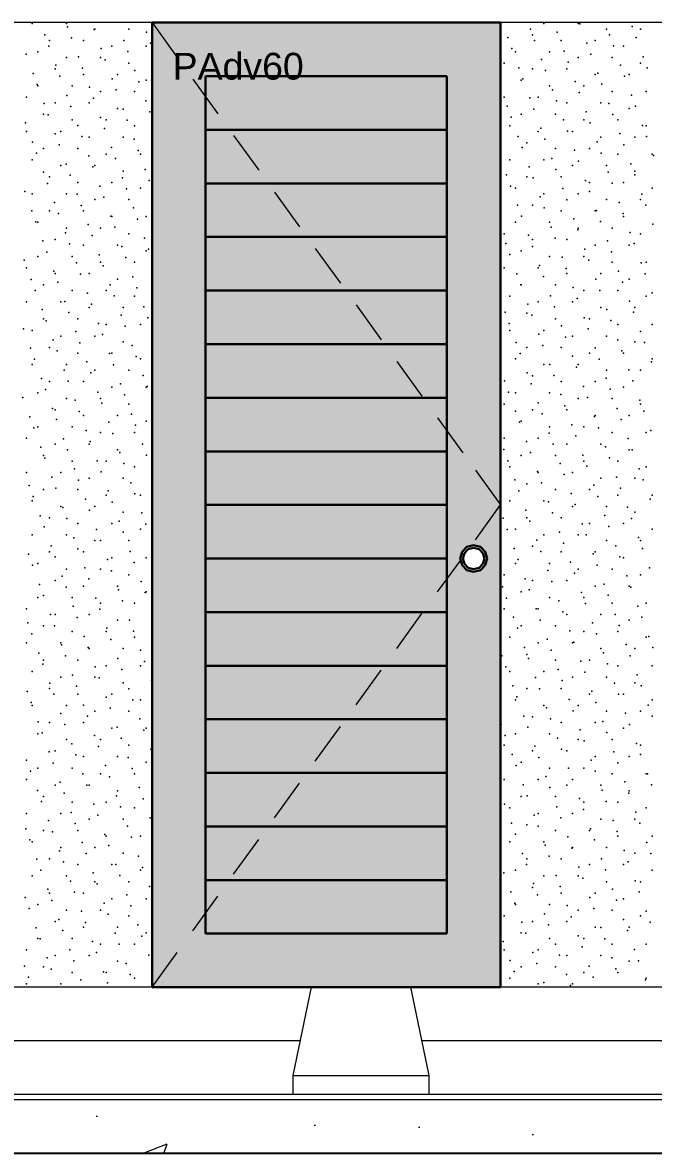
# Model space of a CAD drawing. Header units: metres. Extents: x -1.9 to 95.3, y -2.2 to 2.5.
# Drawn here: x 18.693 to 19.87, y -2.225 to -0.115 of the extents above; entities that cross this region are included whole.
import ezdxf

# ---------------------------------------------------------------- set-up
doc = ezdxf.new("R2010")
doc.units = ezdxf.units.M
doc.header["$MEASUREMENT"] = 0
for name, color, linetype, lineweight, true_color in [('LAJES.EST_Caneta_No__254', 7, 'Continuous', 0, 0xd1c9ad), ('LAJES.EST_Caneta_No__97', 7, 'Continuous', 13, 0x6b6b6b), ('LOUCAS-METAIS.ARQ_Caneta_No__13', 7, 'Continuous', 0, 0xaaaaaa), ('PAREDE.ARQ_Caneta_No__97', 7, 'Continuous', 13, 0x6b6b6b), ('Portas Archicad_Caneta_No__97', 7, 'Continuous', 13, 0x6b6b6b)]:
    doc.layers.add(name, color=color, linetype=linetype, lineweight=lineweight, true_color=true_color)
for name, color, linetype, lineweight in [('LAJES.EST_Caneta_No__4', 7, 'Continuous', 25), ('LAJES.EST_Caneta_No__7', 7, 'Continuous', 13), ('NOTAS-LAYOUT.EXEC_Caneta_No__241', 7, 'Continuous', 13), ('PAREDE.ARQ_Caneta_No__241', 7, 'Continuous', 13), ('PISO - Rodapé_Caneta_No__11', 7, 'Continuous', 5), ('Portas Archicad_Caneta_No__3', 7, 'Continuous', 30)]:
    doc.layers.add(name, color=color, linetype=linetype, lineweight=lineweight)
doc.layers.add('NOTAS-LAYOUT.EXEC', color=7, linetype='Continuous')
doc.layers.add('Portas Archicad', color=7, linetype='Continuous')
doc.styles.add('GENERATED_STYLE_1', font='arial.ttf')

# ---------------------------------------------------------------- blocks, each defined once
blk = doc.blocks.new('Label_16_5', base_point=(18.9708, -0.1647))
at = {"layer": 'NOTAS-LAYOUT.EXEC_Caneta_No__241', "color": 7, "lineweight": 13, "insert": (18.9733, -0.1714), "char_height": 0.05, "attachment_point": 1, "style": 'GENERATED_STYLE_1'}
blk.add_mtext('\\A1;{\\pql;\\pt0,241;\\fArial|b0|i0|c0|p0;\\W1.000000;PAdv60\\fArial|b0|i0|c0|p0;\\W1.000000;\\A1{\\H.66x;\\S^  ;}\\fArial|b0|i0|c0|p0;\\W1.000000;\\fArial|b0|i0|c0|p0;\\W1.000000;\\A1{\\H.66x;\\S^  ;}\\fArial|b0|i0|c0|p0;\\W1.000000;\\fArial|b0|i0|c0|p0;\\W1.000000;\\fArial|b0|i0|c0|p0;\\W1.000000;\\fArial|b0|i0|c0|p0;\\W1.000000;\\fArial|b0|i0|c0|p0;\\W1.000000;\\fArial|b0|i0|c0|p0;\\W1.000000;\\fArial|b0|i0|c0|p0;\\W1.000000;\\A1{\\H.66x;\\S^  ;}\\fArial|b0|i0|c0|p0;\\W1.000000;\\fArial|b0|i0|c0|p0;\\W1.000000;\\A1{\\H.66x;\\S^  ;}\\fArial|b0|i0|c0|p0;\\W1.000000;\\fArial|b0|i0|c0|p0;\\W1.000000;\\fArial|b0|i0|c0|p0;\\W1.000000;\\fArial|b0|i0|c0|p0;\\W1.000000;\\fArial|b0|i0|c0|p0;\\W1.000000;\\fArial|b0|i0|c0|p0;\\W1.000000;\\fArial|b0|i0|c0|p0;\\W1.000000;\\A1{\\H.66x;\\S^  ;}\\fArial|b0|i0|c0|p0;\\W1.000000;\\fArial|b0|i0|c0|p0;\\W1.000000;\\A1{\\H.66x;\\S^  ;}\\fArial|b0|i0|c0|p0;\\W1.000000;\\fArial|b0|i0|c0|p0;\\W1.000000;\\fArial|b0|i0|c0|p0;\\W1.000000;\\fArial|b0|i0|c0|p0;\\W1.000000;\\fArial|b0|i0|c0|p0;\\W1.000000;\\fArial|b0|i0|c0|p0;\\W1.000000;\\fArial|b0|i0|c0|p0;\\W1.000000;\\A1{\\H.66x;\\S^  ;}\\fArial|b0|i0|c0|p0;\\W1.000000;\\fArial|b0|i0|c0|p0;\\W1.000000;\\A1{\\H.66x;\\S^  ;}\\fArial|b0|i0|c0|p0;\\W1.000000;\\fArial|b0|i0|c0|p0;\\W1.000000;\\fArial|b0|i0|c0|p0;\\W1.000000;\\fArial|b0|i0|c0|p0;\\W1.000000;\\fArial|b0|i0|c0|p0;\\W1.000000;\\fArial|b0|i0|c0|p0;\\W1.000000;\\fArial|b0|i0|c0|p0;\\W1.000000;\\A1{\\H.66x;\\S^  ;}\\fArial|b0|i0|c0|p0;\\W1.000000;\\fArial|b0|i0|c0|p0;\\W1.000000;\\A1{\\H.66x;\\S^  ;}\\fArial|b0|i0|c0|p0;\\W1.000000;\\fArial|b0|i0|c0|p0;\\W1.000000;\\fArial|b0|i0|c0|p0;\\W1.000000;\\fArial|b0|i0|c0|p0;\\W1.000000;\\fArial|b0|i0|c0|p0;\\W1.000000;\\fArial|b0|i0|c0|p0;\\W1.000000;\\fArial|b0|i0|c0|p0;\\W1.000000;\\A1{\\H.66x;\\S^  ;}\\fArial|b0|i0|c0|p0;\\W1.000000;}', dxfattribs=at)

msp = doc.modelspace()

# ---------------------------------------------------------------- hatches: boundary and pattern name
at = {"layer": 'LAJES.EST_Caneta_No__254', "linetype": 'Continuous', "lineweight": 0, "true_color": 0xd1c9ad}
h = msp.add_hatch(dxfattribs=at)
h.set_pattern_fill('Haie_OD_0005', color=9, style=0, pattern_type=2)
h.set_pattern_definition([(45, (-35.75337, -1.615), (-0.159099, 0.159099), [0, -0.15, 0, -0.225]), (110, (-35.25337, -1.615), (0.2114308, 0.0769545), [0, -0.11, 0, -0.19])])
h.paths.add_polyline_path([(16.7972, -2.115), (16.7972, -2.125), (20.8472, -2.125), (20.8472, -2.115)])
at = {"layer": 'LAJES.EST_Caneta_No__97', "linetype": 'Continuous', "lineweight": 13, "true_color": 0x6b6b6b}
h = msp.add_hatch(dxfattribs=at)
h.set_pattern_fill('AR_CONC_0005', color=251, style=0, pattern_type=2)
h.set_pattern_definition([(50, (-35.75337, -2.115), (-0.546554, 0.0478173), [0.05715, -0.62865]), (355, (-35.75337, -2.115), (-0.10573, 0.5731705), [0.04572, -0.502922]), (100.4514, (-35.7078, -2.119), (0.4408237, 0.5253533), [0.04857, -0.534271]), (46.1842, (-35.7534, -1.9626), (-0.813237, 0.126127), [0.085725, -0.942975]), (96.6356, (-35.6856, -1.9731), (0.712212, 0.742278), [0.072855, -0.801407]), (351.1842, (-35.7534, -1.9626), (0.712212, 0.742278), [0.06858, -0.754379]), (21, (-35.67717, -2.0007), (-0.454843, 0.3067956), [0.05715, -0.62865]), (326, (-35.67717, -2.0007), (0.185406, 0.552564), [0.04572, -0.50292]), (71.4514, (-35.63926, -2.02627), (0.6402493, 0.2457683), [0.04857, -0.53427]), (37.5, (-35.75337, -2.115), (0.0092658, 0.2536651), [0, -0.496824, 0, -0.51054, 0, -0.504825]), (7.5, (-35.75337, -2.115), (0.200459, 0.3005417), [0, -0.291084, 0, -0.485394, 0, -0.192405]), (327.5, (-35.9233, -2.115), (-0.4067718, 0.0171862), [0, -0.1905, 0, -0.59436, 0, -0.78867]), (317.5, (-35.9995, -2.115), (0.4443875, 0.0762795), [0, -0.24765, 0, -0.394716, 0, -0.56007])])
h.paths.add_polyline_path([(16.7972, -2.225), (20.8472, -2.225), (20.8472, -2.125), (16.7972, -2.125)])
at = {"layer": 'Portas Archicad', "linetype": 'Continuous', "lineweight": 0, "true_color": 0xffffff}
for points in [[(18.9349, -1.915), (19.0349, -1.815), (19.0349, -0.215), (18.9349, -0.115)], [(19.5849, -0.115), (18.9349, -0.115), (19.0349, -0.215), (19.4849, -0.215)], [(19.0349, -0.315), (19.4849, -0.315), (19.4849, -0.215), (19.0349, -0.215)], [(19.0349, -0.415), (19.4849, -0.415), (19.4849, -0.315), (19.0349, -0.315)], [(19.0349, -0.515), (19.4849, -0.515), (19.4849, -0.415), (19.0349, -0.415)], [(19.0349, -0.615), (19.4849, -0.615), (19.4849, -0.515), (19.0349, -0.515)], [(19.0349, -0.715), (19.4849, -0.715), (19.4849, -0.615), (19.0349, -0.615)], [(19.0349, -0.815), (19.4849, -0.815), (19.4849, -0.715), (19.0349, -0.715)], [(19.0349, -0.915), (19.4849, -0.915), (19.4849, -0.815), (19.0349, -0.815)], [(19.0349, -1.015), (19.4849, -1.015), (19.4849, -0.915), (19.0349, -0.915)], [(19.0349, -1.115), (19.4849, -1.115), (19.4849, -1.015), (19.0349, -1.015)], [(19.0349, -1.215), (19.4849, -1.215), (19.4849, -1.115), (19.0349, -1.115)], [(19.0349, -1.315), (19.4849, -1.315), (19.4849, -1.215), (19.0349, -1.215)], [(19.0349, -1.315), (19.0349, -1.415), (19.4849, -1.415), (19.4849, -1.315)], [(19.0349, -1.415), (19.0349, -1.515), (19.4849, -1.515), (19.4849, -1.415)], [(19.0349, -1.615), (19.4849, -1.615), (19.4849, -1.515), (19.0349, -1.515)], [(19.0349, -1.715), (19.4849, -1.715), (19.4849, -1.615), (19.0349, -1.615)], [(19.0349, -1.815), (19.4849, -1.815), (19.4849, -1.715), (19.0349, -1.715)], [(19.0349, -1.815), (18.9349, -1.915), (19.5849, -1.915), (19.4849, -1.815)]]:
    msp.add_hatch(color=7, dxfattribs=at).paths.add_polyline_path(points)
h = msp.add_hatch(color=7, dxfattribs=at)
h.paths.add_polyline_path([(19.4849, -1.815), (19.5849, -1.915), (19.5849, -0.115), (19.4849, -0.215)])
h.paths.add_polyline_path([(19.5133, -1.1275), (19.5099, -1.115), (19.5133, -1.1025), (19.5224, -1.0933), (19.5349, -1.09), (19.5474, -1.0933), (19.5566, -1.1025), (19.5599, -1.115), (19.5566, -1.1275), (19.5474, -1.1367), (19.5349, -1.14), (19.5224, -1.1367)], flags=0)

# ---------------------------------------------------------------- linework, layer by layer
at = {"layer": 'LAJES.EST_Caneta_No__4', "color": 7, "linetype": 'Continuous', "lineweight": 25}
msp.add_line((20.8472, -2.225), (16.7972, -2.225), dxfattribs=at)
at = {"layer": 'LAJES.EST_Caneta_No__7', "color": 7, "linetype": 'Continuous', "lineweight": 13}
for p, q in [((20.8472, -2.125), (16.7972, -2.125)), ((20.8272, -2.115), (16.8172, -2.115))]:
    msp.add_line(p, q, dxfattribs=at)
at = {"layer": 'LOUCAS-METAIS.ARQ_Caneta_No__13', "color": 253, "linetype": 'Continuous', "lineweight": 0, "true_color": 0xaaaaaa}
for p, q in [((19.1979, -2.0796), (19.2322, -1.915)), ((19.4519, -2.0796), (19.4177, -1.915)), ((19.1979, -2.0796), (19.2016, -2.0796)), ((19.1979, -2.115), (19.1979, -2.0796)), ((19.2016, -2.0796), (19.21, -2.0796)), ((19.21, -2.0796), (19.2231, -2.0796)), ((19.2231, -2.0796), (19.2408, -2.0796)), ((19.2408, -2.0796), (19.265, -2.0796)), ((19.265, -2.0796), (19.2938, -2.0796)), ((19.2938, -2.0796), (19.3249, -2.0796)), ((19.3249, -2.0796), (19.3561, -2.0796)), ((19.3561, -2.0796), (19.3849, -2.0796)), ((19.3849, -2.0796), (19.4091, -2.0796)), ((19.4091, -2.0796), (19.4268, -2.0796)), ((19.4268, -2.0796), (19.4398, -2.0796)), ((19.4398, -2.0796), (19.4483, -2.0796)), ((19.4483, -2.0796), (19.4519, -2.0796)), ((19.4519, -2.115), (19.4519, -2.0796))]:
    msp.add_line(p, q, dxfattribs=at)
at = {"layer": 'PAREDE.ARQ_Caneta_No__241', "color": 7, "linetype": 'Continuous', "lineweight": 13}
for p, q in [((18.9349, -0.115), (18.5769, -0.115)), ((19.96, -0.115), (19.5849, -0.115)), ((18.9349, -1.915), (18.5769, -1.915)), ((19.96, -1.915), (19.5849, -1.915))]:
    msp.add_line(p, q, dxfattribs=at)
at = {"layer": 'PAREDE.ARQ_Caneta_No__97', "color": 251, "linetype": 'Continuous', "lineweight": 13, "true_color": 0x6b6b6b}
for p in [(18.7115, -0.1164), (18.7752, -0.1164), (18.7769, -0.1226), (19.6661, -0.1164), (19.7298, -0.1164), (19.7328, -0.1174), (19.8304, -0.1223), (18.7347, -0.138), (18.7845, -0.1433), (18.8268, -0.1279), (18.8282, -0.127), (18.8918, -0.127), (18.9243, -0.1328), (19.5984, -0.1429), (19.6407, -0.1275), (19.6449, -0.1376), (19.6905, -0.1328), (19.7828, -0.127), (19.7881, -0.1377), (19.8379, -0.143), (19.8464, -0.127), (18.7422, -0.1587), (18.7434, -0.1482), (18.807, -0.1482), (18.8398, -0.1636), (18.86, -0.1588), (18.882, -0.1482), (18.9237, -0.1588), (18.9319, -0.1535), (19.6059, -0.1635), (19.6482, -0.1482), (19.6979, -0.1482), (19.7035, -0.1685), (19.7458, -0.1531), (19.7616, -0.1482), (19.7956, -0.1584), (19.8146, -0.1588), (18.6999, -0.1741), (18.7221, -0.1695), (18.7752, -0.1801), (18.7975, -0.179), (18.8388, -0.1801), (18.8473, -0.1843), (18.8896, -0.1689), (19.6131, -0.1695), (19.6612, -0.1839), (19.6767, -0.1695), (19.711, -0.1891), (19.7298, -0.1801), (19.7533, -0.1738), (19.7934, -0.1801), (19.8509, -0.1787), (18.7129, -0.2098), (18.754, -0.2013), (18.7552, -0.1944), (18.805, -0.1997), (18.8918, -0.1907), (18.9026, -0.2046), (19.5919, -0.1907), (19.6189, -0.1993), (19.6449, -0.2013), (19.6687, -0.2045), (19.7086, -0.2013), (19.7663, -0.2095), (19.8086, -0.1941), (19.8464, -0.1907), (19.8584, -0.1994), (18.7204, -0.2304), (18.7627, -0.2151), (18.807, -0.2119), (18.8603, -0.22), (18.8706, -0.2119), (18.9101, -0.2253), (18.9237, -0.2225), (19.6237, -0.2225), (19.6265, -0.2199), (19.724, -0.2249), (19.7616, -0.2119), (19.7738, -0.2301), (19.8161, -0.2147), (19.8252, -0.2119), (18.7221, -0.2331), (18.7757, -0.2508), (18.7858, -0.2331), (18.818, -0.2354), (18.8388, -0.2437), (18.8678, -0.2407), (18.9025, -0.2437), (19.6767, -0.2331), (19.6817, -0.2402), (19.7316, -0.2455), (19.7404, -0.2331), (19.7934, -0.2437), (19.8291, -0.2505), (19.857, -0.2437), (18.7009, -0.2543), (18.7334, -0.2662), (18.754, -0.2649), (18.7832, -0.2714), (18.8176, -0.2649), (18.8255, -0.256), (18.9231, -0.261), (19.5919, -0.2543), (19.5972, -0.271), (19.6395, -0.2556), (19.6555, -0.2543), (19.6893, -0.2609), (19.7086, -0.2649), (19.7722, -0.2649), (19.7868, -0.2658), (19.8367, -0.2711), (18.7327, -0.2861), (18.7409, -0.2868), (18.8385, -0.2918), (18.8706, -0.2755), (18.8808, -0.2764), (18.9306, -0.2816), (18.9343, -0.2755), (19.6047, -0.2917), (19.6237, -0.2861), (19.647, -0.2763), (19.6873, -0.2861), (19.7446, -0.2812), (19.7944, -0.2865), (19.8252, -0.2755), (18.6987, -0.3022), (18.7858, -0.2967), (18.7962, -0.3071), (18.846, -0.3124), (18.8494, -0.2967), (18.8883, -0.297), (18.9025, -0.3073), (19.6025, -0.3073), (19.66, -0.312), (19.7023, -0.2966), (19.7404, -0.2967), (19.7521, -0.3019), (19.804, -0.2967), (19.8496, -0.3068), (19.857, -0.3073), (18.7009, -0.3179), (18.7539, -0.3225), (18.7646, -0.3179), (18.8037, -0.3278), (18.8176, -0.3286), (18.8812, -0.3286), (18.9013, -0.3327), (19.6177, -0.3274), (19.6555, -0.3179), (19.6675, -0.3327), (19.7098, -0.3173), (19.7192, -0.3179), (19.7722, -0.3286), (19.8074, -0.3222), (19.8358, -0.3286), (19.8572, -0.3275), (18.7117, -0.3379), (18.7192, -0.3586), (18.7327, -0.3498), (18.7615, -0.3432), (18.7964, -0.3498), (18.859, -0.3481), (18.9088, -0.3534), (18.9343, -0.3392), (19.6252, -0.3481), (19.6343, -0.3392), (19.6873, -0.3498), (19.7228, -0.353), (19.751, -0.3498), (19.7651, -0.3376), (19.7726, -0.3583), (19.8149, -0.3429), (18.7115, -0.371), (18.7745, -0.3789), (18.8167, -0.3635), (18.8494, -0.3604), (18.8666, -0.3688), (18.9131, -0.3604), (19.6025, -0.371), (19.6661, -0.371), (19.6805, -0.3684), (19.7303, -0.3737), (19.804, -0.3604), (19.8279, -0.3786), (19.8677, -0.3604), (19.8702, -0.3632), (18.7322, -0.3943), (18.7646, -0.3816), (18.782, -0.3996), (18.8243, -0.3842), (18.8282, -0.3816), (18.8812, -0.3922), (18.9218, -0.3891), (19.5959, -0.3992), (19.6382, -0.3838), (19.688, -0.3891), (19.7192, -0.3816), (19.7828, -0.3816), (19.7856, -0.394), (19.8354, -0.3993), (19.8358, -0.3922), (18.7397, -0.415), (18.7434, -0.4028), (18.7964, -0.4134), (18.8373, -0.4199), (18.86, -0.4134), (18.8796, -0.4045), (18.9294, -0.4098), (19.6035, -0.4199), (19.6343, -0.4028), (19.6457, -0.4045), (19.6979, -0.4028), (19.7433, -0.4094), (19.751, -0.4134), (19.7931, -0.4147), (19.8146, -0.4134), (18.6974, -0.4304), (18.7115, -0.4346), (18.7752, -0.4346), (18.795, -0.4353), (18.8448, -0.4406), (18.8871, -0.4252), (18.9131, -0.424), (19.6131, -0.424), (19.6587, -0.4402), (19.6661, -0.4346), (19.701, -0.4248), (19.7298, -0.4346), (19.7508, -0.4301), (19.8484, -0.435), (19.8677, -0.424), (18.7527, -0.4507), (18.8025, -0.456), (18.8282, -0.4452), (18.8918, -0.4452), (18.9001, -0.4609), (19.6165, -0.4556), (19.6449, -0.4558), (19.6663, -0.4608), (19.7085, -0.4455), (19.7828, -0.4452), (19.8061, -0.4504), (19.8464, -0.4452), (19.8559, -0.4557), (18.7104, -0.4661), (18.7434, -0.4664), (18.7602, -0.4714), (18.807, -0.4664), (18.8578, -0.4763), (18.86, -0.477), (18.9076, -0.4816), (18.9237, -0.477), (19.624, -0.4762), (19.6979, -0.4664), (19.7215, -0.4812), (19.7616, -0.4664), (19.7638, -0.4658), (19.8136, -0.4711), (19.8146, -0.477), (18.7179, -0.4868), (18.7221, -0.4876), (18.7752, -0.4983), (18.8155, -0.4917), (18.8388, -0.4983), (18.8653, -0.497), (19.6131, -0.4876), (19.6767, -0.4876), (19.6793, -0.4966), (19.7291, -0.5018), (19.7298, -0.4983), (19.7714, -0.4864), (19.7934, -0.4983), (19.8689, -0.4914), (18.7309, -0.5225), (18.754, -0.5195), (18.7732, -0.5071), (18.823, -0.5124), (18.8918, -0.5089), (18.9206, -0.5173), (19.5919, -0.5089), (19.5947, -0.5273), (19.637, -0.5119), (19.6449, -0.5195), (19.6868, -0.5172), (19.7086, -0.5195), (19.7844, -0.5222), (19.8266, -0.5068), (19.8342, -0.5274), (19.8464, -0.5089), (18.7385, -0.5431), (18.7807, -0.5277), (18.807, -0.5301), (18.836, -0.5481), (18.8706, -0.5301), (18.8783, -0.5327), (18.9237, -0.5407), (18.9281, -0.538), (19.6022, -0.548), (19.6237, -0.5407), (19.6445, -0.5326), (19.7421, -0.5375), (19.7616, -0.5301), (19.7919, -0.5428), (19.8252, -0.5301), (18.6962, -0.5585), (18.7221, -0.5513), (18.7858, -0.5513), (18.7937, -0.5635), (18.8388, -0.5619), (18.8435, -0.5687), (18.8858, -0.5533), (18.9025, -0.5619), (19.6575, -0.5683), (19.6767, -0.5513), (19.6998, -0.5529), (19.7404, -0.5513), (19.7496, -0.5582), (19.7934, -0.5619), (19.8472, -0.5631), (19.857, -0.5619), (18.7009, -0.5725), (18.7515, -0.5788), (18.754, -0.5831), (18.8013, -0.5841), (18.8176, -0.5831), (18.8988, -0.5891), (19.5919, -0.5725), (19.6152, -0.5837), (19.6555, -0.5725), (19.665, -0.589), (19.7073, -0.5736), (19.7086, -0.5831), (19.7722, -0.5831), (19.8049, -0.5785), (19.8547, -0.5838), (18.7092, -0.5942), (18.7327, -0.6043), (18.759, -0.5995), (18.8565, -0.6044), (18.8706, -0.5937), (18.9064, -0.6097), (18.9343, -0.5937), (19.6227, -0.6044), (19.6237, -0.6043), (19.6873, -0.6043), (19.7203, -0.6093), (19.7626, -0.5939), (19.8124, -0.5992), (19.8252, -0.5937), (18.7167, -0.6149), (18.7858, -0.6149), (18.8143, -0.6198), (18.8494, -0.6149), (18.8641, -0.6251), (18.9025, -0.6255), (19.6025, -0.6255), (19.678, -0.6247), (19.7278, -0.63), (19.7404, -0.6149), (19.7701, -0.6146), (19.804, -0.6149), (19.857, -0.6255), (19.8677, -0.6195), (18.7009, -0.6361), (18.7297, -0.6506), (18.7646, -0.6361), (18.772, -0.6352), (18.8176, -0.6467), (18.8218, -0.6405), (18.8812, -0.6467), (18.9194, -0.6454), (19.6357, -0.6401), (19.6555, -0.6361), (19.6855, -0.6454), (19.7192, -0.6361), (19.7722, -0.6467), (19.7831, -0.6503), (19.8254, -0.6349), (19.8358, -0.6467), (18.7327, -0.668), (18.7372, -0.6713), (18.7795, -0.6559), (18.7964, -0.668), (18.8771, -0.6608), (18.9269, -0.6661), (18.9343, -0.6574), (19.5934, -0.6555), (19.6343, -0.6574), (19.6433, -0.6608), (19.6873, -0.668), (19.7408, -0.6657), (19.751, -0.668), (19.7906, -0.671), (19.8329, -0.6556), (18.6949, -0.6867), (18.7115, -0.6892), (18.7925, -0.6916), (18.8348, -0.6762), (18.8494, -0.6786), (18.8846, -0.6815), (18.9131, -0.6786), (19.601, -0.6762), (19.6025, -0.6892), (19.6661, -0.6892), (19.6985, -0.6811), (19.7483, -0.6864), (19.804, -0.6786), (19.8459, -0.6913), (19.8677, -0.6786), (18.7502, -0.707), (18.7646, -0.6998), (18.8, -0.7123), (18.8282, -0.6998), (18.8423, -0.6969), (18.8812, -0.7104), (18.8976, -0.7172), (19.614, -0.7119), (19.6562, -0.6965), (19.6638, -0.7172), (19.7061, -0.7018), (19.7192, -0.6998), (19.7828, -0.6998), (19.8036, -0.7067), (19.8358, -0.7104), (19.8534, -0.712), (18.7079, -0.7224), (18.7434, -0.721), (18.7577, -0.7277), (18.7964, -0.7316), (18.8553, -0.7326), (18.86, -0.7316), (18.9051, -0.7379), (19.6215, -0.7325), (19.6343, -0.721), (19.6979, -0.721), (19.7191, -0.7375), (19.751, -0.7316), (19.7613, -0.7221), (19.8112, -0.7274), (19.8146, -0.7316), (18.7115, -0.7528), (18.7154, -0.7431), (18.7752, -0.7528), (18.813, -0.748), (18.8628, -0.7533), (18.9131, -0.7422), (19.6131, -0.7422), (19.6661, -0.7528), (19.6768, -0.7529), (19.7266, -0.7581), (19.7298, -0.7528), (19.7689, -0.7428), (19.8664, -0.7477), (19.8677, -0.7422), (18.7284, -0.7788), (18.7707, -0.7634), (18.8205, -0.7687), (18.8282, -0.7634), (18.8918, -0.7634), (18.9181, -0.7736), (19.6345, -0.7683), (19.6449, -0.774), (19.6843, -0.7735), (19.7819, -0.7785), (19.7828, -0.7634), (19.8242, -0.7631), (19.8464, -0.7634), (18.736, -0.7994), (18.7434, -0.7846), (18.7783, -0.7841), (18.807, -0.7846), (18.86, -0.7952), (18.8758, -0.789), (18.9237, -0.7952), (18.9256, -0.7943), (19.5922, -0.7836), (19.642, -0.7889), (19.6979, -0.7846), (19.7396, -0.7939), (19.7616, -0.7846), (19.7894, -0.7991), (19.8146, -0.7952), (19.8317, -0.7837), (18.6937, -0.8148), (18.7221, -0.8058), (18.7752, -0.8165), (18.7912, -0.8198), (18.8335, -0.8044), (18.8388, -0.8165), (18.8833, -0.8097), (19.5997, -0.8043), (19.6131, -0.8058), (19.6767, -0.8058), (19.6973, -0.8092), (19.7298, -0.8165), (19.7471, -0.8145), (19.7934, -0.8165), (19.8447, -0.8195), (18.749, -0.8352), (18.754, -0.8377), (18.7988, -0.8404), (18.8411, -0.825), (18.8918, -0.8271), (19.5919, -0.8271), (19.6127, -0.84), (19.6449, -0.8377), (19.655, -0.8246), (19.7048, -0.8299), (19.7086, -0.8377), (19.8024, -0.8348), (19.8464, -0.8271), (19.8522, -0.8401), (18.7067, -0.8505), (18.7565, -0.8558), (18.807, -0.8483), (18.8541, -0.8608), (18.8706, -0.8483), (18.8963, -0.8454), (18.9237, -0.8589), (19.6202, -0.8607), (19.6237, -0.8589), (19.6625, -0.8453), (19.7601, -0.8502), (19.7616, -0.8483), (19.8099, -0.8555), (19.8252, -0.8483), (18.7142, -0.8712), (18.7221, -0.8695), (18.7858, -0.8695), (18.8118, -0.8761), (18.8388, -0.8801), (18.8616, -0.8814), (18.9025, -0.8801), (18.9039, -0.866), (19.6755, -0.881), (19.6767, -0.8695), (19.7178, -0.8656), (19.7404, -0.8695), (19.7676, -0.8709), (19.7934, -0.8801), (19.857, -0.8801), (19.8652, -0.8758), (18.7009, -0.8907), (18.7272, -0.9069), (18.754, -0.9013), (18.7695, -0.8915), (18.8176, -0.9013), (18.8193, -0.8968), (18.9169, -0.9017), (19.5919, -0.8907), (19.6332, -0.8964), (19.6555, -0.8907), (19.6831, -0.9017), (19.7086, -0.9013), (19.7253, -0.8863), (19.7722, -0.9013), (19.7806, -0.9066), (19.8229, -0.8912), (18.7327, -0.9225), (18.7347, -0.9276), (18.777, -0.9122), (18.8706, -0.9119), (18.8746, -0.9171), (18.9244, -0.9224), (18.9343, -0.9119), (19.591, -0.9118), (19.6237, -0.9225), (19.6408, -0.9171), (19.6873, -0.9225), (19.7383, -0.922), (19.7881, -0.9273), (19.8252, -0.9119), (19.8304, -0.9119), (18.7858, -0.9331), (18.79, -0.9479), (18.8323, -0.9325), (18.8494, -0.9331), (18.8821, -0.9378), (18.9025, -0.9437), (19.5985, -0.9325), (19.6025, -0.9437), (19.696, -0.9374), (19.7404, -0.9331), (19.7459, -0.9427), (19.804, -0.9331), (19.8434, -0.9476), (19.857, -0.9437), (18.7009, -0.9543), (18.7477, -0.9633), (18.7646, -0.9543), (18.7975, -0.9686), (18.8176, -0.9649), (18.8398, -0.9532), (18.8812, -0.9649), (19.6115, -0.9682), (19.6538, -0.9528), (19.6555, -0.9543), (19.7036, -0.9581), (19.7192, -0.9543), (19.7722, -0.9649), (19.8011, -0.963), (19.8358, -0.9649), (19.851, -0.9683), (18.7054, -0.9787), (18.7327, -0.9862), (18.7552, -0.984), (18.7964, -0.9862), (18.8528, -0.9889), (18.8951, -0.9735), (18.9343, -0.9756), (19.619, -0.9889), (19.6343, -0.9756), (19.6613, -0.9735), (19.6873, -0.9862), (19.751, -0.9862), (19.7589, -0.9784), (19.8087, -0.9837), (18.7115, -1.0074), (18.713, -0.9994), (18.8105, -1.0043), (18.8494, -0.9968), (18.8603, -1.0096), (18.9026, -0.9942), (18.9131, -0.9968), (19.6025, -1.0074), (19.6661, -1.0074), (19.6743, -1.0092), (19.7166, -0.9938), (19.7664, -0.9991), (19.804, -0.9968), (19.8639, -1.004), (19.8677, -0.9968), (18.7646, -1.018), (18.7682, -1.0197), (18.8181, -1.025), (18.8282, -1.018), (18.8812, -1.0286), (18.9156, -1.0299), (19.632, -1.0246), (19.6818, -1.0298), (19.7192, -1.018), (19.7241, -1.0145), (19.7828, -1.018), (19.8217, -1.0194), (19.8358, -1.0286), (18.726, -1.0351), (18.7434, -1.0392), (18.7758, -1.0404), (18.7964, -1.0498), (18.86, -1.0498), (18.8733, -1.0453), (18.9231, -1.0506), (19.5897, -1.04), (19.6343, -1.0392), (19.6395, -1.0452), (19.6979, -1.0392), (19.7371, -1.0502), (19.751, -1.0498), (19.7794, -1.0348), (19.8146, -1.0498), (19.8292, -1.0401), (18.7115, -1.071), (18.7335, -1.0558), (18.7752, -1.071), (18.7888, -1.0761), (18.831, -1.0607), (18.8809, -1.066), (18.9131, -1.0604), (19.5972, -1.0606), (19.6131, -1.0604), (19.6661, -1.071), (19.6948, -1.0656), (19.7298, -1.071), (19.7446, -1.0708), (19.7869, -1.0554), (19.8422, -1.0758), (19.8677, -1.0604), (18.7465, -1.0915), (18.7963, -1.0967), (18.8282, -1.0816), (18.8386, -1.0814), (18.8918, -1.0816), (19.6102, -1.0963), (19.6449, -1.0922), (19.6525, -1.0809), (19.7023, -1.0862), (19.7828, -1.0816), (19.7999, -1.0912), (19.8464, -1.0816), (19.8497, -1.0964), (18.7042, -1.1069), (18.7434, -1.1028), (18.754, -1.1121), (18.807, -1.1028), (18.8516, -1.1171), (18.86, -1.1134), (18.8939, -1.1017), (18.9237, -1.1134), (19.6178, -1.117), (19.66, -1.1016), (19.6979, -1.1028), (19.7576, -1.1065), (19.7616, -1.1028), (19.8074, -1.1118), (19.8146, -1.1134), (18.7117, -1.1275), (18.7221, -1.124), (18.7752, -1.1347), (18.8093, -1.1325), (18.8388, -1.1347), (18.8591, -1.1377), (18.9014, -1.1223), (19.6131, -1.124), (19.673, -1.1373), (19.6767, -1.124), (19.7153, -1.1219), (19.7298, -1.1347), (19.7651, -1.1272), (19.7934, -1.1347), (19.8627, -1.1321), (18.754, -1.1559), (18.767, -1.1478), (18.8168, -1.1531), (18.8918, -1.1453), (18.9144, -1.1581), (19.5919, -1.1453), (19.6308, -1.1527), (19.6449, -1.1559), (19.6806, -1.158), (19.7086, -1.1559), (19.7229, -1.1426), (19.8204, -1.1475), (19.8464, -1.1453), (18.7247, -1.1632), (18.7745, -1.1685), (18.807, -1.1665), (18.8706, -1.1665), (18.8721, -1.1734), (18.9219, -1.1787), (18.9237, -1.1771), (19.5885, -1.1681), (19.6237, -1.1771), (19.6383, -1.1734), (19.7358, -1.1783), (19.7616, -1.1665), (19.7781, -1.1629), (19.8252, -1.1665), (19.8279, -1.1682), (18.7221, -1.1877), (18.7322, -1.1839), (18.7858, -1.1877), (18.8298, -1.1888), (18.8388, -1.1983), (18.8796, -1.1941), (18.9025, -1.1983), (19.596, -1.1888), (19.6767, -1.1877), (19.6936, -1.1937), (19.7404, -1.1877), (19.7434, -1.199), (19.7857, -1.1836), (19.7934, -1.1983), (19.857, -1.1983), (18.7009, -1.2089), (18.7452, -1.2196), (18.754, -1.2195), (18.7875, -1.2042), (18.8176, -1.2195), (18.8373, -1.2095), (18.9349, -1.2144), (19.5919, -1.2089), (19.6513, -1.2091), (19.6555, -1.2089), (19.7011, -1.2144), (19.7086, -1.2195), (19.7722, -1.2195), (19.7987, -1.2193), (19.8409, -1.2039), (18.7029, -1.235), (18.7327, -1.2407), (18.7528, -1.2403), (18.795, -1.2249), (18.8706, -1.2301), (18.8926, -1.2298), (18.9343, -1.2301), (19.609, -1.2245), (19.6237, -1.2407), (19.6588, -1.2298), (19.6873, -1.2407), (19.7564, -1.2347), (19.8062, -1.24), (19.8252, -1.2301), (19.8485, -1.2246), (18.7105, -1.2557), (18.7858, -1.2513), (18.808, -1.2606), (18.8494, -1.2513), (18.8503, -1.2452), (18.8578, -1.2659), (18.9001, -1.2505), (18.9025, -1.2619), (19.6025, -1.2619), (19.6165, -1.2452), (19.6718, -1.2655), (19.7141, -1.2501), (19.7404, -1.2513), (19.7639, -1.2554), (19.804, -1.2513), (19.857, -1.2619), (19.8615, -1.2603), (18.7009, -1.2725), (18.7646, -1.2725), (18.7658, -1.276), (18.8156, -1.2813), (18.8176, -1.2831), (18.8812, -1.2831), (18.9131, -1.2862), (19.6295, -1.2809), (19.6555, -1.2725), (19.6793, -1.2862), (19.7192, -1.2725), (19.7216, -1.2708), (19.7722, -1.2831), (19.8192, -1.2757), (19.8358, -1.2831), (19.869, -1.281), (18.7235, -1.2914), (18.7327, -1.3044), (18.7733, -1.2967), (18.7964, -1.3044), (18.8708, -1.3016), (18.9207, -1.3069), (18.9343, -1.2938), (19.5872, -1.2963), (19.6343, -1.2938), (19.637, -1.3015), (19.6873, -1.3044), (19.7346, -1.3065), (19.751, -1.3044), (19.7769, -1.2911), (19.8267, -1.2964), (18.7115, -1.3256), (18.731, -1.3121), (18.8286, -1.317), (18.8494, -1.315), (18.8784, -1.3223), (18.9131, -1.315), (19.5947, -1.3169), (19.6025, -1.3256), (19.6661, -1.3256), (19.6923, -1.3219), (19.7421, -1.3271), (19.7844, -1.3118), (19.804, -1.315), (19.8677, -1.315), (18.744, -1.3478), (18.7646, -1.3362), (18.7863, -1.3324), (18.8282, -1.3362), (18.8361, -1.3377), (18.8812, -1.3468), (18.9337, -1.3426), (19.65, -1.3373), (19.6998, -1.3425), (19.7192, -1.3362), (19.7828, -1.3362), (19.7974, -1.3475), (19.8358, -1.3468), (19.8397, -1.3321), (18.7017, -1.3632), (18.7434, -1.3574), (18.7515, -1.3684), (18.7938, -1.3531), (18.7964, -1.368), (18.86, -1.368), (18.8914, -1.358), (19.6077, -1.3526), (19.6343, -1.3574), (19.6576, -1.3579), (19.6979, -1.3574), (19.751, -1.368), (19.7551, -1.3628), (19.8049, -1.3681), (19.8146, -1.368), (19.8472, -1.3527), (18.7092, -1.3838), (18.7115, -1.3892), (18.7752, -1.3892), (18.8068, -1.3888), (18.8491, -1.3734), (18.8989, -1.3787), (18.9131, -1.3786), (19.6131, -1.3786), (19.6153, -1.3733), (19.6661, -1.3892), (19.7128, -1.3782), (19.7298, -1.3892), (19.7626, -1.3835), (19.8602, -1.3884), (19.8677, -1.3786), (18.7645, -1.4042), (18.8143, -1.4094), (18.8282, -1.3998), (18.8566, -1.394), (18.8918, -1.3998), (19.6283, -1.409), (19.6449, -1.4104), (19.6706, -1.3936), (19.7204, -1.3989), (19.7828, -1.3998), (19.8179, -1.4038), (19.8464, -1.3998), (19.8677, -1.4091), (18.7222, -1.4195), (18.7434, -1.421), (18.772, -1.4248), (18.807, -1.421), (18.86, -1.4316), (18.8696, -1.4298), (18.9119, -1.4144), (18.9237, -1.4316), (19.586, -1.4244), (19.6358, -1.4297), (19.6781, -1.4143), (19.6979, -1.421), (19.7334, -1.4346), (19.7616, -1.421), (19.7756, -1.4192), (19.8146, -1.4316), (19.8255, -1.4245), (18.7221, -1.4422), (18.7297, -1.4402), (18.7752, -1.4529), (18.8273, -1.4451), (18.8388, -1.4529), (18.8771, -1.4504), (18.9194, -1.435), (19.5935, -1.4451), (19.6131, -1.4422), (19.6767, -1.4422), (19.6911, -1.45), (19.7298, -1.4529), (19.7409, -1.4553), (19.7832, -1.4399), (19.7934, -1.4529), (18.7427, -1.4759), (18.754, -1.4741), (18.785, -1.4605), (18.8348, -1.4658), (18.8918, -1.4635), (18.9324, -1.4707), (19.5919, -1.4635), (19.6449, -1.4741), (19.6488, -1.4654), (19.6986, -1.4707), (19.7086, -1.4741), (19.7962, -1.4756), (19.8385, -1.4602), (19.8464, -1.4635), (18.7005, -1.4913), (18.7503, -1.4966), (18.7926, -1.4812), (18.807, -1.4847), (18.8706, -1.4847), (18.8901, -1.4861), (18.9237, -1.4953), (19.6065, -1.4808), (19.6237, -1.4953), (19.6563, -1.4861), (19.7539, -1.491), (19.7616, -1.4847), (19.8037, -1.4963), (19.8252, -1.4847), (19.846, -1.4809), (18.708, -1.512), (18.7221, -1.5059), (18.7858, -1.5059), (18.8056, -1.5169), (18.8388, -1.5165), (18.8478, -1.5015), (18.8976, -1.5068), (18.9025, -1.5165), (19.614, -1.5015), (19.6767, -1.5059), (19.7116, -1.5064), (19.7404, -1.5059), (19.7614, -1.5117), (19.7934, -1.5165), (19.857, -1.5165), (19.859, -1.5166), (18.7009, -1.5271), (18.754, -1.5377), (18.7633, -1.5323), (18.8131, -1.5376), (18.8176, -1.5377), (18.8554, -1.5222), (19.5919, -1.5271), (19.627, -1.5372), (19.6555, -1.5271), (19.6693, -1.5218), (19.7086, -1.5377), (19.7191, -1.5271), (19.7722, -1.5377), (19.8167, -1.532), (19.8665, -1.5373), (18.721, -1.5477), (18.7327, -1.5589), (18.7708, -1.553), (18.8684, -1.5579), (18.8706, -1.5483), (18.9106, -1.5425), (18.9343, -1.5483), (19.6237, -1.5589), (19.6345, -1.5578), (19.6768, -1.5425), (19.6873, -1.5589), (19.7744, -1.5474), (19.8242, -1.5527), (19.8252, -1.5483), (18.7285, -1.5684), (18.7858, -1.5695), (18.8261, -1.5733), (18.8494, -1.5695), (18.8759, -1.5786), (18.9025, -1.5801), (18.9182, -1.5632), (19.5923, -1.5732), (19.6025, -1.5801), (19.6898, -1.5782), (19.7321, -1.5628), (19.7404, -1.5695), (19.7819, -1.5681), (19.804, -1.5695), (19.857, -1.5801), (18.7009, -1.5907), (18.7646, -1.5907), (18.7838, -1.5887), (18.8176, -1.6013), (18.8336, -1.594), (18.8812, -1.6013), (18.9312, -1.5989), (19.6475, -1.5936), (19.6555, -1.5907), (19.6974, -1.5988), (19.7192, -1.5907), (19.7396, -1.5834), (19.7722, -1.6013), (19.8358, -1.6013), (19.8372, -1.5884), (18.6992, -1.6195), (18.7327, -1.6226), (18.7415, -1.6041), (18.7913, -1.6094), (18.7964, -1.6226), (18.8889, -1.6143), (18.9343, -1.6119), (19.6053, -1.6089), (19.6343, -1.6119), (19.6551, -1.6142), (19.6873, -1.6226), (19.751, -1.6226), (19.7526, -1.6192), (19.7949, -1.6038), (19.8024, -1.6244), (19.8447, -1.609), (18.7067, -1.6401), (18.7115, -1.6438), (18.749, -1.6248), (18.8043, -1.6451), (18.8466, -1.6297), (18.8494, -1.6332), (18.8964, -1.635), (18.9131, -1.6332), (19.6025, -1.6438), (19.6128, -1.6296), (19.6661, -1.6438), (19.7104, -1.6345), (19.7602, -1.6398), (19.804, -1.6332), (19.8577, -1.6448), (19.8677, -1.6332), (18.762, -1.6605), (18.7646, -1.6544), (18.8118, -1.6657), (18.8282, -1.6544), (18.8541, -1.6504), (18.8812, -1.665), (19.6258, -1.6653), (19.6681, -1.6499), (19.7179, -1.6552), (19.7192, -1.6544), (19.7828, -1.6544), (19.8154, -1.6601), (19.8358, -1.665), (19.8653, -1.6654), (18.7197, -1.6759), (18.7434, -1.6756), (18.7695, -1.6811), (18.7964, -1.6862), (18.86, -1.6862), (18.8671, -1.6861), (18.9094, -1.6707), (19.6333, -1.686), (19.6343, -1.6756), (19.6756, -1.6706), (19.6979, -1.6756), (19.751, -1.6862), (19.7732, -1.6755), (19.8146, -1.6862), (19.823, -1.6808), (18.7115, -1.7074), (18.7273, -1.6965), (18.7752, -1.7074), (18.8248, -1.7014), (18.8746, -1.7067), (18.9131, -1.6968), (18.9169, -1.6913), (19.591, -1.7014), (19.6131, -1.6968), (19.6661, -1.7074), (19.6886, -1.7063), (19.7298, -1.7074), (19.7309, -1.6909), (19.7807, -1.6962), (19.8677, -1.6968), (18.7825, -1.7168), (18.8282, -1.718), (18.8324, -1.7221), (18.8918, -1.718), (18.9299, -1.727), (19.6449, -1.7286), (19.6463, -1.7217), (19.6961, -1.727), (19.7384, -1.7116), (19.7828, -1.718), (19.836, -1.7165), (19.8464, -1.718), (18.698, -1.7476), (18.7403, -1.7322), (18.7434, -1.7392), (18.7901, -1.7375), (18.807, -1.7392), (18.86, -1.7498), (18.8876, -1.7424), (18.9237, -1.7498), (19.604, -1.7371), (19.6538, -1.7424), (19.6979, -1.7392), (19.7514, -1.7473), (19.7616, -1.7392), (19.7937, -1.7319), (19.8146, -1.7498), (19.8435, -1.7372), (18.7055, -1.7683), (18.7221, -1.7604), (18.7478, -1.7529), (18.7752, -1.771), (18.8388, -1.771), (18.8454, -1.7578), (18.8952, -1.7631), (19.6115, -1.7578), (19.6131, -1.7604), (19.6767, -1.7604), (19.7091, -1.7627), (19.7298, -1.771), (19.7589, -1.768), (19.7934, -1.771), (19.8012, -1.7526), (18.754, -1.7923), (18.7608, -1.7886), (18.8031, -1.7732), (18.8529, -1.7785), (18.8918, -1.7817), (19.5919, -1.7817), (19.6245, -1.7935), (19.6449, -1.7923), (19.6668, -1.7781), (19.7086, -1.7923), (19.7166, -1.7834), (19.8142, -1.7883), (19.8464, -1.7817), (19.8565, -1.7729), (18.7185, -1.804), (18.7683, -1.8093), (18.807, -1.8029), (18.8106, -1.7939), (18.8659, -1.8142), (18.8706, -1.8029), (18.9082, -1.7988), (18.9237, -1.8135), (19.6237, -1.8135), (19.6321, -1.8142), (19.6743, -1.7988), (19.7616, -1.8029), (19.7719, -1.8037), (19.8217, -1.809), (19.8252, -1.8029), (19.864, -1.7936), (18.7221, -1.8241), (18.726, -1.8247), (18.7858, -1.8241), (18.8236, -1.8296), (18.8388, -1.8347), (18.8734, -1.8349), (18.9025, -1.8347), (18.9157, -1.8195), (19.5898, -1.8295), (19.6767, -1.8241), (19.6873, -1.8345), (19.7296, -1.8191), (19.7404, -1.8241), (19.7794, -1.8244), (19.7934, -1.8347), (19.857, -1.8347), (18.7009, -1.8453), (18.754, -1.8559), (18.7813, -1.845), (18.8176, -1.8559), (18.8311, -1.8503), (18.9287, -1.8552), (19.5919, -1.8453), (19.6451, -1.8499), (19.6555, -1.8453), (19.6949, -1.8551), (19.7086, -1.8559), (19.7372, -1.8398), (19.7722, -1.8559), (19.8347, -1.8447), (18.6967, -1.8758), (18.7327, -1.8771), (18.739, -1.8604), (18.7888, -1.8657), (18.8706, -1.8665), (18.8864, -1.8706), (18.9343, -1.8665), (19.6028, -1.8653), (19.6237, -1.8771), (19.6526, -1.8705), (19.6873, -1.8771), (19.7501, -1.8755), (19.7924, -1.8601), (19.8252, -1.8665), (19.8422, -1.8654), (18.7043, -1.8964), (18.7465, -1.8811), (18.7858, -1.8877), (18.8441, -1.886), (18.8494, -1.8877), (18.8939, -1.8913), (18.9025, -1.8983), (19.6025, -1.8983), (19.6103, -1.8859), (19.7079, -1.8909), (19.7404, -1.8877), (19.7577, -1.8961), (19.8, -1.8807), (19.804, -1.8877), (19.857, -1.8983), (18.7009, -1.9089), (18.7646, -1.9089), (18.8018, -1.9014), (18.8516, -1.9067), (19.6555, -1.9089), (19.6656, -1.9062), (19.7154, -1.9115), (19.7192, -1.9089), (19.8552, -1.9011)]:
    msp.add_point(p, dxfattribs=at)
at = {"layer": 'PISO - Rodapé_Caneta_No__11', "color": 7, "linetype": 'Continuous', "lineweight": 5}
for p, q in [((19.2114, -2.015), (18.4185, -2.015)), ((20.2347, -2.015), (19.4385, -2.015))]:
    msp.add_line(p, q, dxfattribs=at)
at = {"layer": 'Portas Archicad_Caneta_No__3', "color": 7, "linetype": 'Continuous', "lineweight": 30}
for p, q in [((18.9349, -0.115), (18.9349, -1.915)), ((19.5849, -0.115), (18.9349, -0.115)), ((19.5849, -1.915), (19.5849, -0.115)), ((19.4849, -0.215), (19.0349, -0.215)), ((19.0349, -0.215), (19.0349, -0.315)), ((19.4849, -0.315), (19.4849, -0.215)), ((19.4849, -0.315), (19.0349, -0.315)), ((19.0349, -0.315), (19.0349, -0.415)), ((19.4849, -0.415), (19.4849, -0.315)), ((19.4849, -0.415), (19.0349, -0.415)), ((19.0349, -0.415), (19.0349, -0.515)), ((19.4849, -0.515), (19.4849, -0.415)), ((19.4849, -0.515), (19.0349, -0.515)), ((19.0349, -0.515), (19.0349, -0.615)), ((19.4849, -0.615), (19.4849, -0.515)), ((19.4849, -0.615), (19.0349, -0.615)), ((19.0349, -0.615), (19.0349, -0.715)), ((19.4849, -0.715), (19.4849, -0.615)), ((19.4849, -0.715), (19.0349, -0.715)), ((19.0349, -0.715), (19.0349, -0.815)), ((19.4849, -0.815), (19.4849, -0.715)), ((19.4849, -0.815), (19.0349, -0.815)), ((19.0349, -0.815), (19.0349, -0.915)), ((19.4849, -0.915), (19.4849, -0.815)), ((19.4849, -0.915), (19.0349, -0.915)), ((19.0349, -0.915), (19.0349, -1.015)), ((19.4849, -1.015), (19.4849, -0.915)), ((19.4849, -1.015), (19.0349, -1.015)), ((19.0349, -1.015), (19.0349, -1.115)), ((19.4849, -1.115), (19.4849, -1.015)), ((19.5133, -1.1025), (19.5224, -1.0933)), ((19.5224, -1.0933), (19.5349, -1.09)), ((19.5249, -1.0977), (19.5349, -1.095)), ((19.5349, -1.09), (19.5474, -1.0933)), ((19.5349, -1.095), (19.5449, -1.0977)), ((19.5474, -1.0933), (19.5566, -1.1025)), ((19.4849, -1.115), (19.0349, -1.115)), ((19.0349, -1.115), (19.0349, -1.215)), ((19.4849, -1.215), (19.4849, -1.115)), ((19.5099, -1.115), (19.5133, -1.1025)), ((19.5133, -1.1275), (19.5099, -1.115)), ((19.5149, -1.115), (19.5176, -1.105)), ((19.5176, -1.125), (19.5149, -1.115)), ((19.5176, -1.105), (19.5249, -1.0977)), ((19.5449, -1.0977), (19.5522, -1.105)), ((19.5522, -1.105), (19.5549, -1.115)), ((19.5549, -1.115), (19.5522, -1.125)), ((19.5566, -1.1025), (19.5599, -1.115)), ((19.5599, -1.115), (19.5566, -1.1275)), ((19.5224, -1.1367), (19.5133, -1.1275)), ((19.5249, -1.1323), (19.5176, -1.125)), ((19.5349, -1.14), (19.5224, -1.1367)), ((19.5349, -1.135), (19.5249, -1.1323)), ((19.5449, -1.1323), (19.5349, -1.135)), ((19.5474, -1.1367), (19.5349, -1.14)), ((19.5522, -1.125), (19.5449, -1.1323)), ((19.5566, -1.1275), (19.5474, -1.1367)), ((19.4849, -1.215), (19.0349, -1.215)), ((19.0349, -1.215), (19.0349, -1.315)), ((19.4849, -1.315), (19.4849, -1.215)), ((19.4849, -1.315), (19.0349, -1.315)), ((19.0349, -1.315), (19.0349, -1.415)), ((19.4849, -1.415), (19.4849, -1.315)), ((19.4849, -1.415), (19.0349, -1.415)), ((19.0349, -1.415), (19.0349, -1.515)), ((19.4849, -1.515), (19.4849, -1.415)), ((19.4849, -1.515), (19.0349, -1.515)), ((19.0349, -1.515), (19.0349, -1.615)), ((19.4849, -1.615), (19.4849, -1.515)), ((19.4849, -1.615), (19.0349, -1.615)), ((19.0349, -1.615), (19.0349, -1.715)), ((19.4849, -1.715), (19.4849, -1.615)), ((19.4849, -1.715), (19.0349, -1.715)), ((19.0349, -1.715), (19.0349, -1.815)), ((19.4849, -1.815), (19.4849, -1.715)), ((19.0349, -1.815), (19.4849, -1.815)), ((18.9349, -1.915), (19.5849, -1.915))]:
    msp.add_line(p, q, dxfattribs=at)
at = {"layer": 'Portas Archicad_Caneta_No__97', "color": 251, "linetype": 'Continuous', "lineweight": 13, "true_color": 0x6b6b6b}
for p, q in [((18.9349, -0.115), (18.9818, -0.1799)), ((19.011, -0.2204), (19.0579, -0.2852)), ((19.0872, -0.3258), (19.134, -0.3906)), ((19.1633, -0.4312), (19.2101, -0.496)), ((19.2394, -0.5366), (19.2862, -0.6014)), ((19.3155, -0.6419), (19.3623, -0.7068)), ((19.3916, -0.7473), (19.4384, -0.8122)), ((19.4677, -0.8527), (19.5146, -0.9176)), ((19.5381, -0.9501), (19.5849, -1.015)), ((19.5381, -1.0799), (19.5849, -1.015)), ((19.4677, -1.1773), (19.5107, -1.1178)), ((19.3916, -1.2827), (19.4384, -1.2178)), ((19.3155, -1.3881), (19.3623, -1.3232)), ((19.2394, -1.4934), (19.2862, -1.4286)), ((19.1633, -1.5988), (19.2101, -1.534)), ((19.0872, -1.7042), (19.134, -1.6394)), ((19.011, -1.8096), (19.0579, -1.7448)), ((18.9349, -1.915), (18.9818, -1.8501))]:
    msp.add_line(p, q, dxfattribs=at)

# ---------------------------------------------------------------- block references
at = {"layer": 'NOTAS-LAYOUT.EXEC', "color": 7, "linetype": 'Continuous', "lineweight": 13}
msp.add_blockref('Label_16_5', (18.9708, -0.1647), dxfattribs=at)

doc.saveas('drawing.dxf')
